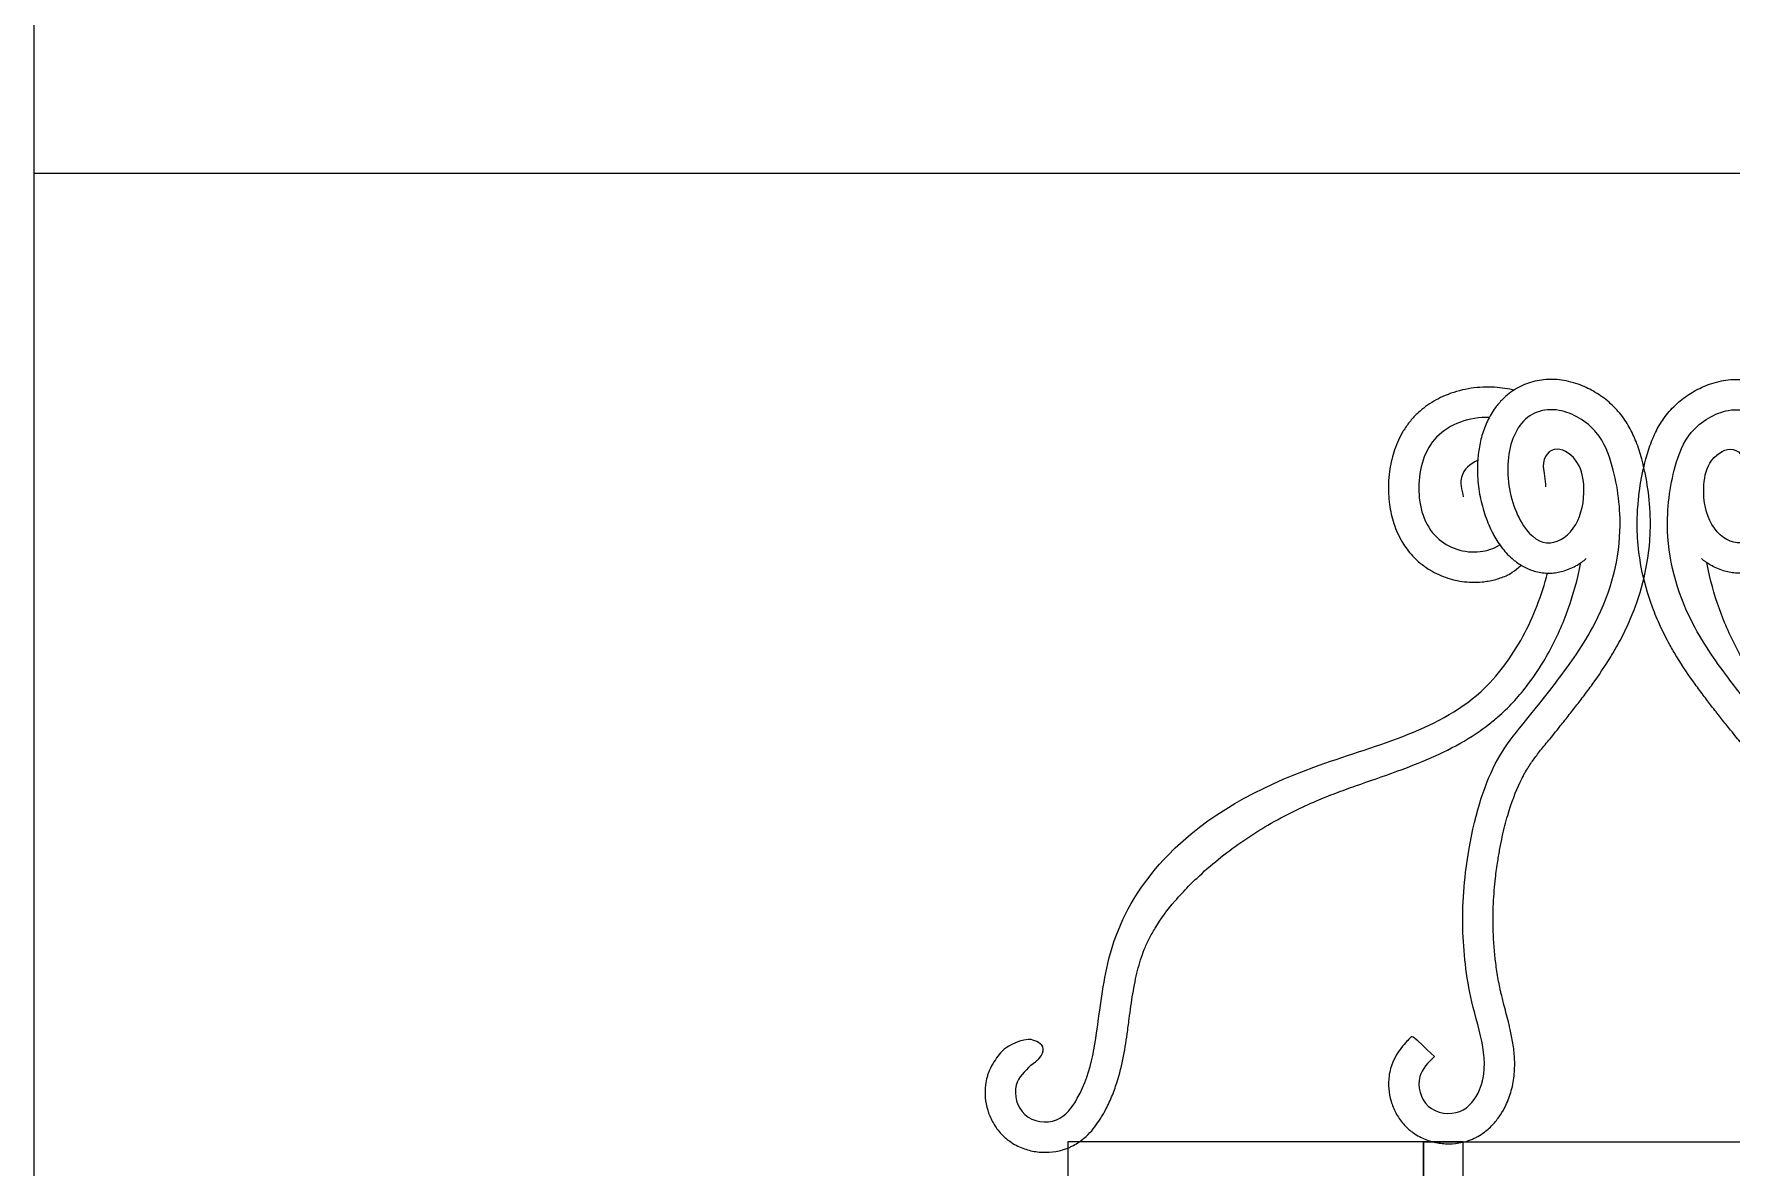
# Model space of a CAD drawing. Header units: inches. Extents: x 258415 to 640093, y 441672 to 945769.
# Drawn here: x 299165.7 to 299375.6, y 462633.1 to 462773.2 of the extents above; entities that cross this region are included whole.
import ezdxf

# ---------------------------------------------------------------- set-up
doc = ezdxf.new("R2010")
doc.units = ezdxf.units.IN
doc.header["$MEASUREMENT"] = 0
doc.layers.add('Bronze', color=40, linetype='Continuous', lineweight=0)
for name, color, linetype in [('CQ SPOT DETAIL DIMENSION', 9, 'Continuous'), ('CQ-legend tex box', 3, 'Continuous'), ('E-LITE-FIXT-NORM-CEILING', 3, 'Continuous')]:
    doc.layers.add(name, color=color, linetype=linetype)

# ---------------------------------------------------------------- blocks, each defined once
blk = doc.blocks.new('nonso pendant')
at = {"layer": 'Bronze', "lineweight": 0}
blk.add_lwpolyline([(17456.98, -9445.01), (17456.98, -9630.38), (17587.37, -9630.38), (17587.37, -9245.53), (17456.98, -9245.53), (17456.98, -9366.2)], dxfattribs=at)
for points in [[(17574.3, -9245.53), (17719.66, -9245.53), (17719.66, -9630.38), (17574.3, -9630.38)], [(17587.37, -9245.53), (17574.3, -9245.53), (17574.3, -9630.38), (17587.37, -9630.38)]]:
    blk.add_lwpolyline(points, close=True, dxfattribs=at)
for points, knots in [([(17577.93, -9217.39), (17570.73, -9210.45), (17570.5, -9210.67), (17569.79, -9211.36), (17569.28, -9211.88), (17568.2, -9213.04), (17567.62, -9213.69), (17566.47, -9215.17), (17565.88, -9216), (17564.77, -9217.89), (17564.25, -9218.96), (17563.69, -9220.52), (17563.57, -9220.92), (17563.22, -9222.14), (17563.06, -9222.96), (17562.75, -9225.22), (17562.73, -9226.64), (17562.97, -9229.41), (17563.22, -9230.77), (17564, -9233.42), (17564.53, -9234.71), (17565.87, -9237.22), (17566.69, -9238.43), (17568.02, -9239.96), (17568.39, -9240.35), (17569.1, -9241.03), (17569.43, -9241.34), (17570.12, -9241.91), (17570.47, -9242.18), (17571.53, -9242.94), (17572.26, -9243.39), (17574.39, -9244.52), (17575.82, -9245.06), (17578.7, -9245.83), (17580.15, -9246.05), (17583.08, -9246.2), (17584.54, -9246.12), (17586.79, -9245.75), (17587.57, -9245.57), (17588.84, -9245.2), (17589.33, -9245.03), (17590.25, -9244.68), (17590.67, -9244.5), (17591.47, -9244.12), (17591.87, -9243.92), (17593.01, -9243.28), (17593.72, -9242.82), (17595.54, -9241.47), (17596.55, -9240.52), (17598.31, -9238.58), (17599.07, -9237.57), (17600.39, -9235.55), (17600.95, -9234.53), (17601.84, -9232.7), (17602.18, -9231.88), (17602.79, -9230.24), (17603.06, -9229.42), (17603.79, -9226.74), (17604.1, -9224.9), (17604.42, -9221.31), (17604.43, -9219.56), (17604.25, -9216.19), (17604.06, -9214.56), (17603.56, -9211.41), (17603.25, -9209.89), (17602.41, -9206.19), (17601.85, -9204.07), (17601.06, -9201.08), (17600.8, -9200.13), (17600.41, -9198.58), (17600.25, -9197.96), (17600, -9196.9), (17599.89, -9196.46), (17599.69, -9195.56), (17599.59, -9195.11), (17599.31, -9193.76), (17599.13, -9192.85), (17598.65, -9190.15), (17598.37, -9188.34), (17597.7, -9182.97), (17597.44, -9179.43), (17597.23, -9172.85), (17597.26, -9169.81), (17597.52, -9163.98), (17597.75, -9161.19), (17598.27, -9156.6), (17598.53, -9154.74), (17599.03, -9151.51), (17599.27, -9150.11), (17599.78, -9147.42), (17600.04, -9146.13), (17600.87, -9142.36), (17601.46, -9140.03), (17603.34, -9133.56), (17604.74, -9129.93), (17606.6, -9126.04), (17607.03, -9125.2), (17608.19, -9123.09), (17608.92, -9121.91), (17610.4, -9119.74), (17611.13, -9118.74), (17612.8, -9116.58), (17613.74, -9115.4), (17615.86, -9112.78), (17617.05, -9111.34), (17619.3, -9108.56), (17620.3, -9107.32), (17622.28, -9104.82), (17623.25, -9103.59), (17625.15, -9101.14), (17626.07, -9099.94), (17628.01, -9097.36), (17629.03, -9096), (17632.05, -9091.8), (17634.11, -9088.78), (17636.86, -9084.29), (17637.63, -9082.99), (17638.92, -9080.65), (17639.46, -9079.65), (17640.5, -9077.61), (17640.99, -9076.59), (17642.43, -9073.48), (17643.31, -9071.37), (17645.69, -9064.95), (17646.94, -9060.54), (17648.41, -9052.83), (17648.82, -9049.59), (17649.12, -9044.65), (17649.17, -9042.97), (17649.15, -9039.63), (17649.09, -9037.97), (17648.75, -9033), (17648.33, -9029.73), (17647.44, -9025.04), (17647.11, -9023.56), (17646.6, -9021.5), (17646.45, -9020.9), (17646.03, -9019.37), (17645.75, -9018.43), (17645.14, -9016.51), (17644.8, -9015.54), (17643.8, -9013), (17643.08, -9011.42), (17641.32, -9008.28), (17640.27, -9006.72), (17637.79, -9003.73), (17636.43, -9002.39), (17633.53, -9000), (17631.99, -8998.94), (17628.78, -8997.1), (17627.1, -8996.32), (17624.31, -8995.32), (17623.24, -8995), (17621.16, -8994.52), (17620.14, -8994.35), (17618.11, -8994.12), (17617.08, -8994.07), (17614.14, -8994.11), (17612.22, -8994.37), (17608.49, -8995.37), (17606.69, -8996.12), (17603.31, -8998.08), (17601.75, -8999.29), (17599.52, -9001.52), (17598.74, -9002.43), (17596.99, -9004.81), (17596.12, -9006.32), (17594.66, -9009.4), (17594.08, -9010.99), (17593.14, -9014.24), (17592.78, -9015.89), (17592.28, -9019.23), (17592.14, -9020.91), (17592.06, -9023.74), (17592.08, -9024.87), (17592.25, -9028.28), (17592.54, -9030.52), (17593.41, -9034.89), (17593.99, -9037.02), (17595.42, -9041.13), (17596.27, -9043.11), (17598.06, -9046.49), (17598.96, -9047.93), (17601.01, -9050.67), (17602.16, -9051.97), (17604.45, -9053.99), (17605.48, -9054.76), (17607.76, -9056.12), (17609.01, -9056.7), (17611.71, -9057.58), (17613.16, -9057.86), (17615.35, -9057.99), (17616.05, -9057.98), (17617.44, -9057.89), (17618.12, -9057.8), (17619.45, -9057.55), (17620.1, -9057.39), (17622.24, -9056.74), (17623.65, -9056.1), (17626.03, -9054.7), (17627.04, -9053.98), (17627.98, -9053.18)], [0, 0, 0, 0, 0.85053, 0.85053, 2.55159, 2.55159, 4.252651, 4.252651, 5.953711, 5.953711, 7.654771, 7.654771, 8.209258, 8.209258, 9.330671, 9.330671, 11.338268, 11.338268, 13.345865, 13.345865, 15.353462, 15.353462, 17.361058, 17.361058, 18.057404, 18.057404, 18.636099, 18.636099, 19.214794, 19.214794, 20.372183, 20.372183, 22.543773, 22.543773, 24.715363, 24.715363, 26.886954, 26.886954, 28.033799, 28.033799, 28.770412, 28.770412, 29.398687, 29.398687, 30.026962, 30.026962, 31.283512, 31.283512, 33.472624, 33.472624, 35.661735, 35.661735, 37.850847, 37.850847, 39.626913, 39.626913, 41.40298, 41.40298, 45.393669, 45.393669, 49.384358, 49.384358, 53.375048, 53.375048, 57.365737, 57.365737, 63.42276, 63.42276, 66.355374, 66.355374, 68.351268, 68.351268, 69.844699, 69.844699, 71.338129, 71.338129, 74.324991, 74.324991, 80.298713, 80.298713, 92.246157, 92.246157, 103.383928, 103.383928, 114.521699, 114.521699, 122.535919, 122.535919, 128.878994, 128.878994, 135.222069, 135.222069, 147.90822, 147.90822, 173.280521, 173.280521, 180.889052, 180.889052, 193.64688, 193.64688, 203.974869, 203.974869, 214.302858, 214.302858, 224.630847, 224.630847, 231.886715, 231.886715, 238.091652, 238.091652, 243.431035, 243.431035, 248.770419, 248.770419, 259.037749, 259.037749, 263.116841, 263.116841, 266.1467, 266.1467, 269.176559, 269.176559, 275.236277, 275.236277, 287.355713, 287.355713, 295.909757, 295.909757, 300.255801, 300.255801, 304.601846, 304.601846, 313.293935, 313.293935, 317.371972, 317.371972, 319.060933, 319.060933, 321.7077, 321.7077, 324.354467, 324.354467, 328.541058, 328.541058, 332.727649, 332.727649, 336.914241, 336.914241, 341.100832, 341.100832, 345.287423, 345.287423, 347.79559, 347.79559, 350.060316, 350.060316, 352.325041, 352.325041, 356.552068, 356.552068, 360.779094, 360.779094, 365.006121, 365.006121, 367.570077, 367.570077, 371.365313, 371.365313, 375.160548, 375.160548, 378.955784, 378.955784, 382.707982, 382.707982, 385.196077, 385.196077, 390.172266, 390.172266, 395.148455, 395.148455, 400.124644, 400.124644, 404.090901, 404.090901, 408.057158, 408.057158, 410.811363, 410.811363, 413.565568, 413.565568, 416.319774, 416.319774, 417.611347, 417.611347, 418.888036, 418.888036, 420.164726, 420.164726, 423.246198, 423.246198, 425.754376, 425.754376, 425.754376, 425.754376]), ([(17716.03, -9217.39), (17723.23, -9210.45), (17723.46, -9210.67), (17724.16, -9211.36), (17724.68, -9211.88), (17725.76, -9213.04), (17726.34, -9213.69), (17727.49, -9215.17), (17728.08, -9216), (17729.19, -9217.89), (17729.71, -9218.96), (17730.26, -9220.52), (17730.39, -9220.92), (17730.73, -9222.14), (17730.9, -9222.96), (17731.21, -9225.22), (17731.23, -9226.64), (17730.99, -9229.41), (17730.74, -9230.77), (17729.95, -9233.42), (17729.43, -9234.71), (17728.09, -9237.22), (17727.27, -9238.43), (17725.94, -9239.96), (17725.57, -9240.35), (17724.86, -9241.03), (17724.52, -9241.34), (17723.84, -9241.91), (17723.49, -9242.18), (17722.43, -9242.94), (17721.7, -9243.39), (17719.57, -9244.52), (17718.14, -9245.06), (17715.26, -9245.83), (17713.8, -9246.05), (17710.88, -9246.2), (17709.41, -9246.12), (17707.17, -9245.75), (17706.39, -9245.57), (17705.12, -9245.2), (17704.62, -9245.03), (17703.71, -9244.68), (17703.29, -9244.5), (17702.48, -9244.12), (17702.09, -9243.92), (17700.95, -9243.28), (17700.24, -9242.82), (17698.42, -9241.47), (17697.41, -9240.52), (17695.65, -9238.58), (17694.89, -9237.57), (17693.57, -9235.55), (17693.01, -9234.53), (17692.12, -9232.7), (17691.78, -9231.88), (17691.17, -9230.24), (17690.9, -9229.42), (17690.17, -9226.74), (17689.85, -9224.9), (17689.53, -9221.31), (17689.52, -9219.56), (17689.71, -9216.19), (17689.9, -9214.56), (17690.4, -9211.41), (17690.7, -9209.89), (17691.54, -9206.19), (17692.11, -9204.07), (17692.9, -9201.08), (17693.15, -9200.13), (17693.55, -9198.58), (17693.71, -9197.96), (17693.96, -9196.9), (17694.07, -9196.46), (17694.27, -9195.56), (17694.37, -9195.11), (17694.65, -9193.76), (17694.82, -9192.85), (17695.31, -9190.15), (17695.58, -9188.34), (17696.26, -9182.97), (17696.52, -9179.43), (17696.73, -9172.85), (17696.7, -9169.81), (17696.44, -9163.98), (17696.21, -9161.19), (17695.69, -9156.6), (17695.43, -9154.74), (17694.93, -9151.51), (17694.68, -9150.11), (17694.18, -9147.42), (17693.92, -9146.13), (17693.09, -9142.36), (17692.5, -9140.03), (17690.61, -9133.56), (17689.22, -9129.93), (17687.36, -9126.04), (17686.93, -9125.2), (17685.77, -9123.09), (17685.04, -9121.91), (17683.55, -9119.74), (17682.82, -9118.74), (17681.16, -9116.58), (17680.22, -9115.4), (17678.1, -9112.78), (17676.91, -9111.34), (17674.66, -9108.56), (17673.66, -9107.32), (17671.68, -9104.82), (17670.71, -9103.59), (17668.81, -9101.14), (17667.89, -9099.94), (17665.95, -9097.36), (17664.93, -9096), (17661.91, -9091.8), (17659.85, -9088.78), (17657.1, -9084.29), (17656.33, -9082.99), (17655.04, -9080.65), (17654.5, -9079.65), (17653.46, -9077.61), (17652.96, -9076.59), (17651.53, -9073.48), (17650.65, -9071.37), (17648.26, -9064.95), (17647.01, -9060.54), (17645.55, -9052.83), (17645.14, -9049.59), (17644.83, -9044.65), (17644.79, -9042.97), (17644.81, -9039.63), (17644.87, -9037.97), (17645.21, -9033), (17645.63, -9029.73), (17646.52, -9025.04), (17646.84, -9023.56), (17647.36, -9021.5), (17647.51, -9020.9), (17647.93, -9019.37), (17648.2, -9018.43), (17648.82, -9016.51), (17649.16, -9015.54), (17650.16, -9013), (17650.88, -9011.42), (17652.64, -9008.28), (17653.69, -9006.72), (17656.17, -9003.73), (17657.53, -9002.39), (17660.43, -9000), (17661.97, -8998.94), (17665.18, -8997.1), (17666.86, -8996.32), (17669.65, -8995.32), (17670.72, -8995), (17672.8, -8994.52), (17673.82, -8994.35), (17675.85, -8994.12), (17676.88, -8994.07), (17679.82, -8994.11), (17681.73, -8994.37), (17685.46, -8995.37), (17687.27, -8996.12), (17690.65, -8998.08), (17692.21, -8999.29), (17694.44, -9001.52), (17695.21, -9002.43), (17696.97, -9004.81), (17697.84, -9006.32), (17699.29, -9009.4), (17699.88, -9010.99), (17700.82, -9014.24), (17701.18, -9015.89), (17701.67, -9019.23), (17701.82, -9020.91), (17701.9, -9023.74), (17701.88, -9024.87), (17701.71, -9028.28), (17701.42, -9030.52), (17700.55, -9034.89), (17699.97, -9037.02), (17698.54, -9041.13), (17697.69, -9043.11), (17695.89, -9046.49), (17695, -9047.93), (17692.95, -9050.67), (17691.79, -9051.97), (17689.51, -9053.99), (17688.48, -9054.76), (17686.2, -9056.12), (17684.95, -9056.7), (17682.25, -9057.58), (17680.79, -9057.86), (17678.61, -9057.99), (17677.91, -9057.98), (17676.52, -9057.89), (17675.84, -9057.8), (17674.51, -9057.55), (17673.86, -9057.39), (17671.72, -9056.74), (17670.31, -9056.1), (17667.93, -9054.7), (17666.92, -9053.98), (17665.98, -9053.18)], [0, 0, 0, 0, 0.85053, 0.85053, 2.55159, 2.55159, 4.252651, 4.252651, 5.953711, 5.953711, 7.654771, 7.654771, 8.209258, 8.209258, 9.330671, 9.330671, 11.338268, 11.338268, 13.345865, 13.345865, 15.353462, 15.353462, 17.361058, 17.361058, 18.057404, 18.057404, 18.636099, 18.636099, 19.214794, 19.214794, 20.372183, 20.372183, 22.543773, 22.543773, 24.715363, 24.715363, 26.886954, 26.886954, 28.033799, 28.033799, 28.770412, 28.770412, 29.398687, 29.398687, 30.026962, 30.026962, 31.283512, 31.283512, 33.472624, 33.472624, 35.661735, 35.661735, 37.850847, 37.850847, 39.626913, 39.626913, 41.40298, 41.40298, 45.393669, 45.393669, 49.384358, 49.384358, 53.375048, 53.375048, 57.365737, 57.365737, 63.42276, 63.42276, 66.355374, 66.355374, 68.351268, 68.351268, 69.844699, 69.844699, 71.338129, 71.338129, 74.324991, 74.324991, 80.298713, 80.298713, 92.246157, 92.246157, 103.383928, 103.383928, 114.521699, 114.521699, 122.535919, 122.535919, 128.878994, 128.878994, 135.222069, 135.222069, 147.90822, 147.90822, 173.280521, 173.280521, 180.889052, 180.889052, 193.64688, 193.64688, 203.974869, 203.974869, 214.302858, 214.302858, 224.630847, 224.630847, 231.886715, 231.886715, 238.091652, 238.091652, 243.431035, 243.431035, 248.770419, 248.770419, 259.037749, 259.037749, 263.116841, 263.116841, 266.1467, 266.1467, 269.176559, 269.176559, 275.236277, 275.236277, 287.355713, 287.355713, 295.909757, 295.909757, 300.255801, 300.255801, 304.601846, 304.601846, 313.293935, 313.293935, 317.371972, 317.371972, 319.060933, 319.060933, 321.7077, 321.7077, 324.354467, 324.354467, 328.541058, 328.541058, 332.727649, 332.727649, 336.914241, 336.914241, 341.100832, 341.100832, 345.287423, 345.287423, 347.79559, 347.79559, 350.060316, 350.060316, 352.325041, 352.325041, 356.552068, 356.552068, 360.779094, 360.779094, 365.006121, 365.006121, 367.570077, 367.570077, 371.365313, 371.365313, 375.160548, 375.160548, 378.955784, 378.955784, 382.707982, 382.707982, 385.196077, 385.196077, 390.172266, 390.172266, 395.148455, 395.148455, 400.124644, 400.124644, 404.090901, 404.090901, 408.057158, 408.057158, 410.811363, 410.811363, 413.565568, 413.565568, 416.319774, 416.319774, 417.611347, 417.611347, 418.888036, 418.888036, 420.164726, 420.164726, 423.246198, 423.246198, 425.754376, 425.754376, 425.754376, 425.754376]), ([(17604.12, -8997.64), (17603.96, -8997.6), (17603.81, -8997.57), (17601.42, -8997.02), (17599.15, -8996.73), (17594.25, -8996.55), (17591.64, -8996.73), (17586.48, -8997.64), (17583.94, -8998.36), (17579.45, -9000.25), (17577.49, -9001.31), (17574.78, -9003.2), (17573.96, -9003.84), (17572.59, -9005.03), (17572.03, -9005.56), (17570.64, -9007), (17569.86, -9007.93), (17568.43, -9009.85), (17567.79, -9010.84), (17566.07, -9013.87), (17565.19, -9015.96), (17563.84, -9020.2), (17563.38, -9022.35), (17562.93, -9025.81), (17562.82, -9027.11), (17562.74, -9029.55), (17562.74, -9030.69), (17562.85, -9032.99), (17562.96, -9034.14), (17563.4, -9037.42), (17563.86, -9039.54), (17565.24, -9043.75), (17566.16, -9045.83), (17568.28, -9049.38), (17569.39, -9050.87), (17571.09, -9052.71), (17571.52, -9053.14), (17572.95, -9054.48), (17573.99, -9055.31), (17576.88, -9057.29), (17578.8, -9058.3), (17582.82, -9059.85), (17584.91, -9060.4), (17589.21, -9061.02), (17591.42, -9061.09), (17594.34, -9060.8), (17595.02, -9060.71), (17596.38, -9060.47), (17597.04, -9060.32), (17599.02, -9059.81), (17600.3, -9059.37), (17602.52, -9058.41), (17604.44, -9057.3), (17606.49, -9055.36)], [343.470431, 343.470431, 343.470431, 343.470431, 343.801779, 343.801779, 348.588629, 348.588629, 354.046104, 354.046104, 359.503579, 359.503579, 363.999998, 363.999998, 366.050837, 366.050837, 367.533149, 367.533149, 369.880013, 369.880013, 372.226876, 372.226876, 376.864913, 376.864913, 381.502949, 381.502949, 384.298222, 384.298222, 386.762949, 386.762949, 389.227675, 389.227675, 393.725674, 393.725674, 398.223673, 398.223673, 401.715022, 401.715022, 402.829461, 402.829461, 405.27228, 405.27228, 409.327829, 409.327829, 413.383379, 413.383379, 417.438928, 417.438928, 418.685011, 418.685011, 419.931093, 419.931093, 422.423258, 422.423258, 424.43124, 424.43124, 424.43124, 424.43124]), ([(17577.93, -9217.39), (17575.87, -9219.4), (17571.29, -9223.87), (17574.44, -9235.62), (17587.16, -9237.34), (17597.95, -9222.57), (17589.36, -9201.05), (17586.38, -9172.1), (17589.56, -9141.88), (17598.48, -9116.08), (17609.47, -9105.86), (17633.2, -9073.49), (17640.85, -9048.27), (17637.83, -9024.82), (17632.19, -9010.16), (17617.91, -9001.89), (17604.68, -9006.81), (17600.41, -9025.38), (17606.22, -9043.52), (17615.56, -9050.17), (17625.44, -9043.47), (17627.99, -9031.16), (17625.85, -9020.58), (17617.59, -9015.03), (17612.47, -9020.86), (17614.68, -9027.13), (17614.56, -9029.54)], [0, 0, 0, 0, 8.202071, 18.275869, 28.875101, 38.783318, 68.737293, 93.568351, 125.309068, 180.964254, 241.026722, 263.940737, 297.624287, 319.210043, 332.768029, 348.818479, 367.622537, 385.274316, 402.814614, 417.749478, 431.214945, 443.496013, 452.011197, 462.120272, 473.66999, 480.598558, 480.598558, 480.598558, 480.598558]), ([(17596.01, -9006.63), (17589.53, -9006.51), (17576.51, -9010.82), (17570.96, -9029.71), (17576.01, -9047.55), (17590.39, -9052.31), (17597.51, -9049.84), (17599.52, -9048.66)], [349.056561, 349.056561, 349.056561, 349.056561, 367.622537, 385.274316, 402.814614, 417.749478, 424.528422, 424.528422, 424.528422, 424.528422]), ([(17716.03, -9217.39), (17718.09, -9219.4), (17722.67, -9223.87), (17719.52, -9235.62), (17706.8, -9237.34), (17696.01, -9222.57), (17704.6, -9201.05), (17707.58, -9172.1), (17704.4, -9141.88), (17695.48, -9116.08), (17684.49, -9105.86), (17660.76, -9073.49), (17653.11, -9048.27), (17656.13, -9024.82), (17661.77, -9010.16), (17676.05, -9001.89), (17689.28, -9006.81), (17693.55, -9025.38), (17687.73, -9043.52), (17678.4, -9050.17), (17668.52, -9043.47), (17665.97, -9031.16), (17668.11, -9020.58), (17676.37, -9015.03), (17681.48, -9020.86), (17679.28, -9027.13), (17679.4, -9029.54)], [0, 0, 0, 0, 8.202071, 18.275869, 28.875101, 38.783318, 68.737293, 93.568351, 125.309068, 180.964254, 241.026722, 263.940737, 297.624287, 319.210043, 332.768029, 348.818479, 367.622537, 385.274316, 402.814614, 417.749478, 431.214945, 443.496013, 452.011197, 462.120272, 473.66999, 480.598558, 480.598558, 480.598558, 480.598558]), ([(17592.18, -9020.78), (17589.66, -9021.93), (17585.69, -9025.57), (17586.89, -9030.42), (17587.44, -9032.8)], [466.125264, 466.125264, 466.125264, 466.125264, 473.66999, 480.598558, 480.598558, 480.598558, 480.598558]), ([(17444.84, -9220.2), (17453.59, -9214.15), (17445.82, -9211.58), (17440.1, -9212.05), (17436.19, -9214.69), (17435.11, -9215.85), (17434.53, -9216.5), (17433.38, -9217.97), (17432.79, -9218.8), (17431.68, -9220.7), (17431.16, -9221.76), (17430.61, -9223.32), (17430.48, -9223.72), (17430.12, -9224.98), (17429.96, -9225.84), (17429.66, -9228.13), (17429.64, -9229.55), (17429.89, -9232.33), (17430.16, -9233.69), (17430.96, -9236.34), (17431.49, -9237.64), (17432.85, -9240.14), (17433.68, -9241.36), (17435.03, -9242.87), (17435.38, -9243.24), (17436.08, -9243.91), (17436.42, -9244.21), (17437.11, -9244.78), (17437.46, -9245.04), (17438.53, -9245.8), (17439.26, -9246.25), (17441.4, -9247.37), (17442.83, -9247.91), (17445.73, -9248.66), (17447.18, -9248.87), (17450.11, -9249), (17451.59, -9248.91), (17453.78, -9248.53), (17454.5, -9248.37), (17455.7, -9248.02), (17456.18, -9247.86), (17457.04, -9247.53), (17457.41, -9247.38), (17458.13, -9247.05), (17458.48, -9246.88), (17459.5, -9246.33), (17460.15, -9245.94), (17461.85, -9244.77), (17462.81, -9243.94), (17464.52, -9242.26), (17465.25, -9241.4), (17466.57, -9239.7), (17467.14, -9238.86), (17467.98, -9237.54), (17468.28, -9237.04), (17468.78, -9236.16), (17469, -9235.78), (17469.42, -9235), (17469.62, -9234.61), (17470.21, -9233.44), (17470.59, -9232.65), (17471.63, -9230.3), (17472.24, -9228.73), (17473.8, -9224.19), (17474.55, -9221.23), (17475.74, -9215.47), (17476.18, -9212.65), (17476.8, -9208.22), (17477.02, -9206.55), (17477.42, -9203.5), (17477.61, -9202.1), (17478, -9199.35), (17478.21, -9197.99), (17478.88, -9194), (17479.39, -9191.44), (17480.62, -9186.58), (17481.35, -9184.28), (17482.45, -9181.52), (17482.71, -9180.93), (17483.25, -9179.73), (17483.54, -9179.13), (17484.44, -9177.35), (17485.1, -9176.17), (17487.67, -9171.95), (17489.89, -9168.97), (17493.78, -9164.42), (17495.28, -9162.8), (17498, -9160.05), (17499.19, -9158.89), (17502.69, -9155.63), (17505.06, -9153.59), (17512.38, -9147.75), (17517.55, -9144.24), (17525.79, -9139.44), (17528.67, -9137.9), (17534.05, -9135.26), (17536.52, -9134.12), (17541.11, -9132.17), (17543.2, -9131.33), (17547.49, -9129.69), (17549.69, -9128.9), (17556.36, -9126.54), (17560.94, -9125), (17570.18, -9121.63), (17574.84, -9119.8), (17583.15, -9115.93), (17586.82, -9113.98), (17592.17, -9110.57), (17593.94, -9109.34), (17596.75, -9107.18), (17597.83, -9106.3), (17599.74, -9104.63), (17600.59, -9103.85), (17602.24, -9102.25), (17603.04, -9101.44), (17605.38, -9098.93), (17606.86, -9097.19), (17610.26, -9092.8), (17612.1, -9090.09), (17616.5, -9082.81), (17618.79, -9078.15), (17622.6, -9068.6), (17624.13, -9063.71), (17625.64, -9057.35), (17625.95, -9055.94), (17626.23, -9054.52)], [0, 0, 0, 0, 0.850421, 0.850421, 2.551262, 2.551262, 4.252104, 4.252104, 5.952945, 5.952945, 7.653787, 7.653787, 8.208012, 8.208012, 9.377744, 9.377744, 11.390715, 11.390715, 13.403686, 13.403686, 15.416657, 15.416657, 17.429628, 17.429628, 18.099826, 18.099826, 18.680519, 18.680519, 19.261212, 19.261212, 20.422598, 20.422598, 22.599622, 22.599622, 24.776646, 24.776646, 26.95367, 26.95367, 28.016919, 28.016919, 28.733786, 28.733786, 29.290308, 29.290308, 29.846831, 29.846831, 30.959875, 30.959875, 32.992914, 32.992914, 35.025954, 35.025954, 37.058994, 37.058994, 38.311341, 38.311341, 39.340617, 39.340617, 40.369892, 40.369892, 42.428443, 42.428443, 46.545546, 46.545546, 54.426139, 54.426139, 62.306732, 62.306732, 67.24662, 67.24662, 71.547056, 71.547056, 75.847492, 75.847492, 84.448363, 84.448363, 93.049235, 93.049235, 95.473536, 95.473536, 97.897837, 97.897837, 102.746438, 102.746438, 115.339495, 115.339495, 122.52235, 122.52235, 127.833409, 127.833409, 137.928136, 137.928136, 158.117589, 158.117589, 168.554514, 168.554514, 177.147801, 177.147801, 184.209585, 184.209585, 191.27137, 191.27137, 205.267791, 205.267791, 219.264212, 219.264212, 230.542111, 230.542111, 236.238971, 236.238971, 239.848868, 239.848868, 242.802435, 242.802435, 245.756002, 245.756002, 251.663137, 251.663137, 260.212876, 260.212876, 274.051266, 274.051266, 287.889655, 287.889655, 291.811157, 291.811157, 291.811157, 291.811157]), ([(17849.12, -9220.2), (17840.37, -9214.15), (17848.14, -9211.58), (17853.86, -9212.05), (17857.77, -9214.69), (17858.85, -9215.85), (17859.42, -9216.5), (17860.58, -9217.97), (17861.17, -9218.8), (17862.28, -9220.7), (17862.8, -9221.76), (17863.35, -9223.32), (17863.48, -9223.72), (17863.83, -9224.98), (17864, -9225.84), (17864.3, -9228.13), (17864.32, -9229.55), (17864.07, -9232.33), (17863.8, -9233.69), (17863, -9236.34), (17862.47, -9237.64), (17861.11, -9240.14), (17860.27, -9241.36), (17858.93, -9242.87), (17858.58, -9243.24), (17857.88, -9243.91), (17857.54, -9244.21), (17856.85, -9244.78), (17856.5, -9245.04), (17855.43, -9245.8), (17854.7, -9246.25), (17852.56, -9247.37), (17851.13, -9247.91), (17848.23, -9248.66), (17846.77, -9248.87), (17843.84, -9249), (17842.37, -9248.91), (17840.18, -9248.53), (17839.46, -9248.37), (17838.26, -9248.02), (17837.78, -9247.86), (17836.92, -9247.53), (17836.55, -9247.38), (17835.83, -9247.05), (17835.48, -9246.88), (17834.46, -9246.33), (17833.81, -9245.94), (17832.11, -9244.77), (17831.15, -9243.94), (17829.44, -9242.26), (17828.7, -9241.4), (17827.39, -9239.7), (17826.81, -9238.86), (17825.98, -9237.54), (17825.68, -9237.04), (17825.18, -9236.16), (17824.96, -9235.78), (17824.54, -9235), (17824.34, -9234.61), (17823.74, -9233.44), (17823.37, -9232.65), (17822.32, -9230.3), (17821.72, -9228.73), (17820.16, -9224.19), (17819.4, -9221.23), (17818.22, -9215.47), (17817.78, -9212.65), (17817.16, -9208.22), (17816.94, -9206.55), (17816.54, -9203.5), (17816.35, -9202.1), (17815.96, -9199.35), (17815.75, -9197.99), (17815.08, -9194), (17814.57, -9191.44), (17813.34, -9186.58), (17812.61, -9184.28), (17811.5, -9181.52), (17811.25, -9180.93), (17810.71, -9179.73), (17810.42, -9179.13), (17809.52, -9177.35), (17808.86, -9176.17), (17806.29, -9171.95), (17804.07, -9168.97), (17800.18, -9164.42), (17798.68, -9162.8), (17795.96, -9160.05), (17794.77, -9158.89), (17791.27, -9155.63), (17788.9, -9153.59), (17781.58, -9147.75), (17776.41, -9144.24), (17768.17, -9139.44), (17765.29, -9137.9), (17759.91, -9135.26), (17757.44, -9134.12), (17752.85, -9132.17), (17750.76, -9131.33), (17746.46, -9129.69), (17744.26, -9128.9), (17737.6, -9126.54), (17733.02, -9125), (17723.78, -9121.63), (17719.12, -9119.8), (17710.81, -9115.93), (17707.14, -9113.98), (17701.79, -9110.57), (17700.02, -9109.34), (17697.21, -9107.18), (17696.13, -9106.3), (17694.21, -9104.63), (17693.36, -9103.85), (17691.72, -9102.25), (17690.91, -9101.44), (17688.57, -9098.93), (17687.1, -9097.19), (17683.7, -9092.8), (17681.85, -9090.09), (17677.46, -9082.81), (17675.17, -9078.15), (17671.36, -9068.6), (17669.83, -9063.71), (17668.32, -9057.35), (17668.01, -9055.94), (17667.73, -9054.52)], [0, 0, 0, 0, 0.850421, 0.850421, 2.551262, 2.551262, 4.252104, 4.252104, 5.952945, 5.952945, 7.653787, 7.653787, 8.208012, 8.208012, 9.377744, 9.377744, 11.390715, 11.390715, 13.403686, 13.403686, 15.416657, 15.416657, 17.429628, 17.429628, 18.099826, 18.099826, 18.680519, 18.680519, 19.261212, 19.261212, 20.422598, 20.422598, 22.599622, 22.599622, 24.776646, 24.776646, 26.95367, 26.95367, 28.016919, 28.016919, 28.733786, 28.733786, 29.290308, 29.290308, 29.846831, 29.846831, 30.959875, 30.959875, 32.992914, 32.992914, 35.025954, 35.025954, 37.058994, 37.058994, 38.311341, 38.311341, 39.340617, 39.340617, 40.369892, 40.369892, 42.428443, 42.428443, 46.545546, 46.545546, 54.426139, 54.426139, 62.306732, 62.306732, 67.24662, 67.24662, 71.547056, 71.547056, 75.847492, 75.847492, 84.448363, 84.448363, 93.049235, 93.049235, 95.473536, 95.473536, 97.897837, 97.897837, 102.746438, 102.746438, 115.339495, 115.339495, 122.52235, 122.52235, 127.833409, 127.833409, 137.928136, 137.928136, 158.117589, 158.117589, 168.554514, 168.554514, 177.147801, 177.147801, 184.209585, 184.209585, 191.27137, 191.27137, 205.267791, 205.267791, 219.264212, 219.264212, 230.542111, 230.542111, 236.238971, 236.238971, 239.848868, 239.848868, 242.802435, 242.802435, 245.756002, 245.756002, 251.663137, 251.663137, 260.212876, 260.212876, 274.051266, 274.051266, 287.889655, 287.889655, 291.811157, 291.811157, 291.811157, 291.811157]), ([(17444.84, -9220.2), (17442.78, -9222.2), (17438.2, -9226.68), (17441.35, -9238.43), (17454.07, -9240.15), (17464.86, -9225.38), (17466.99, -9203.85), (17471.73, -9174.91), (17493.23, -9142.75), (17538.31, -9118.89), (17586.54, -9108.67), (17607.97, -9079.44), (17613.35, -9065.23), (17615.2, -9057.97)], [0, 0, 0, 0, 8.202071, 18.275869, 28.875101, 38.783318, 68.737293, 93.568351, 125.309068, 180.964254, 241.026722, 263.940737, 286.318278, 286.318278, 286.318278, 286.318278])]:
    blk.add_open_spline(points, degree=3, knots=knots, dxfattribs=at)
blk = doc.blocks.new('SMDS')
at = {"layer": 'CQ-legend tex box'}
blk.add_line((384632.85, 476073.37), (386097.21, 476073.37), dxfattribs=at)
blk.add_lwpolyline([(384632.87, 472716.65), (384632.87, 480364.08), (386097.23, 480364.08), (386097.2, 472716.65)], dxfattribs=at)
at = {"layer": 'E-LITE-FIXT-NORM-CEILING', "xscale": 0.375, "yscale": 0.375, "zscale": 0.375}
blk.add_blockref('nonso pendant', (378214.36, 479420.67), dxfattribs=at)

msp = doc.modelspace()

# ---------------------------------------------------------------- block references
at = {"layer": 'CQ SPOT DETAIL DIMENSION'}
msp.add_blockref('SMDS', (-85467.189, -13317.368), dxfattribs=at)

doc.saveas('drawing.dxf')
